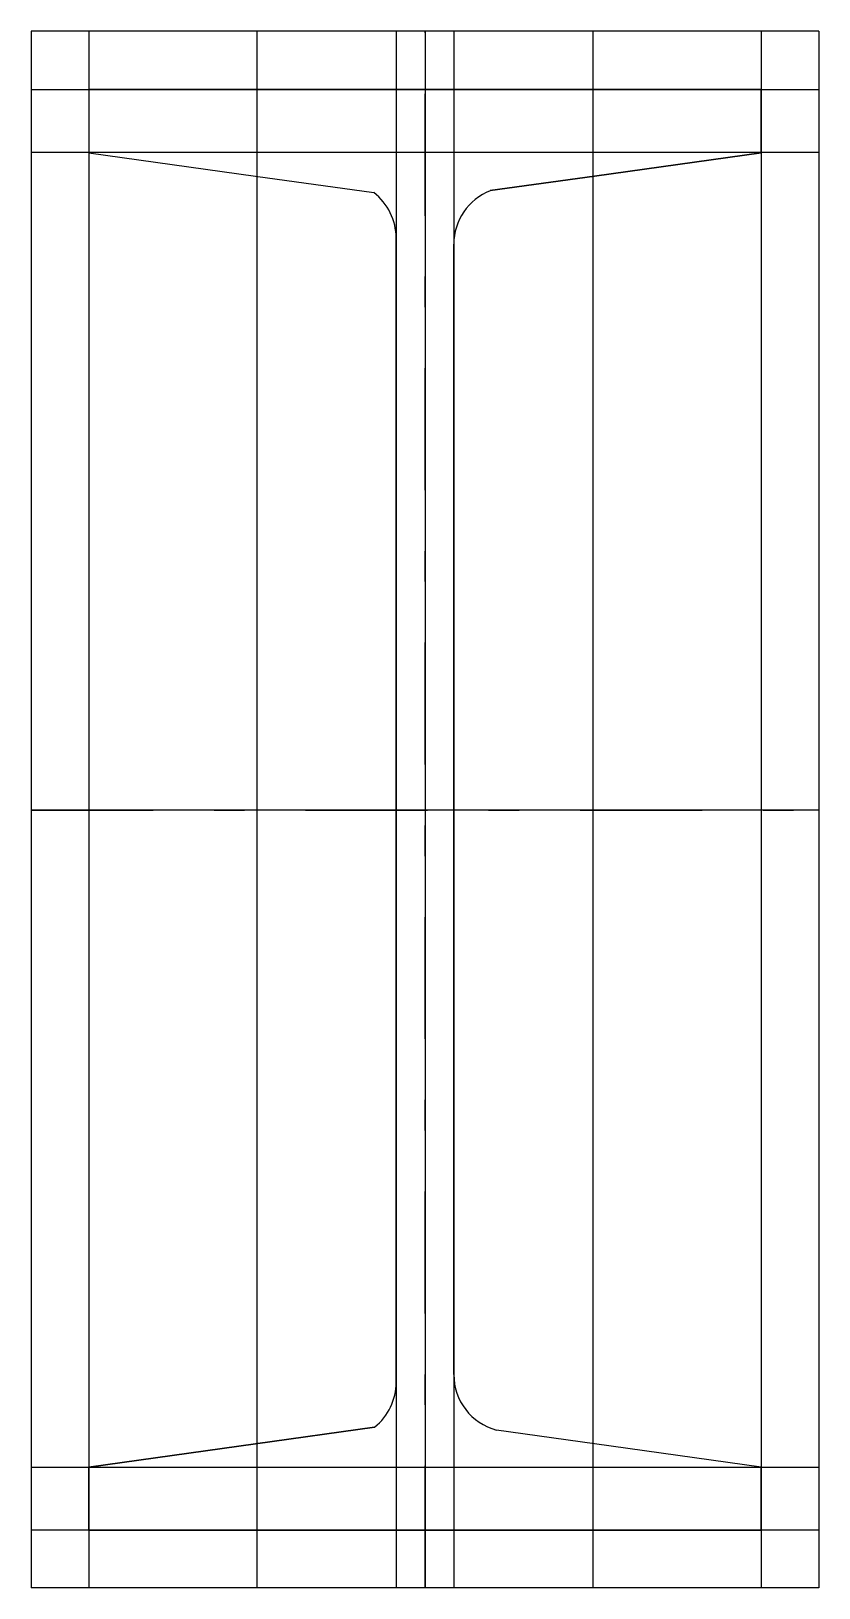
# Model space of a CAD drawing. Extents: x -41 to 41, y -40 to 122.
import ezdxf

# ---------------------------------------------------------------- set-up
doc = ezdxf.new("R2010")
doc.units = 0
doc.linetypes.add('CENTER', pattern=[28.575, 12.7, -6.35, 3.175, -6.35])
doc.layers.get('0').update_dxf_attribs({"linetype": 'CONTINUOUS'})

msp = doc.modelspace()

# ---------------------------------------------------------------- linework, layer by layer
at = {"linetype": 'CONTINUOUS'}
for p, q in [((-41, 121.77), (-41, -40.32)), ((41, 121.77), (-41, 121.77)), ((-35, 121.77), (-35, -40.32)), ((-17.5, 121.77), (-17.5, -40.32)), ((-3, 121.77), (-3, -40.32)), ((0, 121.77), (0, -40.32)), ((3, 121.77), (3, -40.32)), ((17.5, -40.32), (17.5, 121.77)), ((35, 121.77), (35, -40.32)), ((41, 121.77), (41, -40.32)), ((-41, 115.68), (41, 115.68)), ((35, 115.68), (-35, 115.68)), ((-35, 115.68), (-35, 109.11)), ((35, 115.68), (-35, 115.68)), ((-35, 115.68), (-35, 109.11)), ((35, 109.11), (35, 115.68)), ((35, 115.68), (35, 109.11)), ((41, 109.13), (-41, 109.13)), ((-35, 109.11), (-17.63, 106.68)), ((-35, 109.11), (-17.63, 106.68)), ((17.63, 106.68), (35, 109.11)), ((35, 109.11), (17.63, 106.68)), ((-17.63, 106.68), (-5.33, 104.96)), ((-17.63, 106.68), (-5.33, 104.96)), ((6.79, 105.16), (17.63, 106.68)), ((17.63, 106.68), (6.79, 105.16)), ((-3, 100.21), (-3, -18.91)), ((-3, -18.91), (-3, 100.21)), ((3, -18.1), (3, 99.58)), ((3, -18.1), (3, 99.58)), ((-41, 40.68), (41, 40.68)), ((-5.24, -23.58), (-17.63, -25.32)), ((-17.63, -25.32), (-5.24, -23.58)), ((17.63, -25.32), (7.43, -23.89)), ((17.63, -25.32), (7.43, -23.89)), ((-17.63, -25.32), (-35, -27.75)), ((-35, -27.75), (-17.63, -25.32)), ((35, -27.75), (17.63, -25.32)), ((35, -27.75), (17.63, -25.32)), ((41, -27.77), (-41, -27.77)), ((-35, -27.75), (-35, -34.32)), ((-35, -34.32), (-35, -27.75)), ((35, -34.32), (35, -27.75)), ((35, -34.32), (35, -27.75)), ((41, -34.32), (-41, -34.32)), ((-35, -34.32), (35, -34.32)), ((35, -34.32), (-35, -34.32)), ((41, -40.32), (-41, -40.32))]:
    msp.add_line(p, q, dxfattribs=at)
at = {"linetype": 'CENTER'}
for p, q in [((0, -40.32), (0, 121.77)), ((-41, 40.66), (41, 40.66))]:
    msp.add_line(p, q, dxfattribs=at)
at = {"linetype": 'CONTINUOUS'}
for centre, start, end in [((-9, 100.21), 359.9684, 52.2899), ((-9, 100.21), 359.9684, 52.2899), ((9, 99.58), 111.6129, 180.0175), ((9, 99.58), 111.6129, 180.0175), ((-9, -18.9), 308.8046, 359.9453), ((-9, -18.9), 308.8046, 359.9453), ((9, -18.1), 180.0091, 254.831), ((9, -18.1), 180.0091, 254.831)]:
    msp.add_arc(centre, 6, start, end, dxfattribs=at)

doc.saveas('drawing.dxf')
